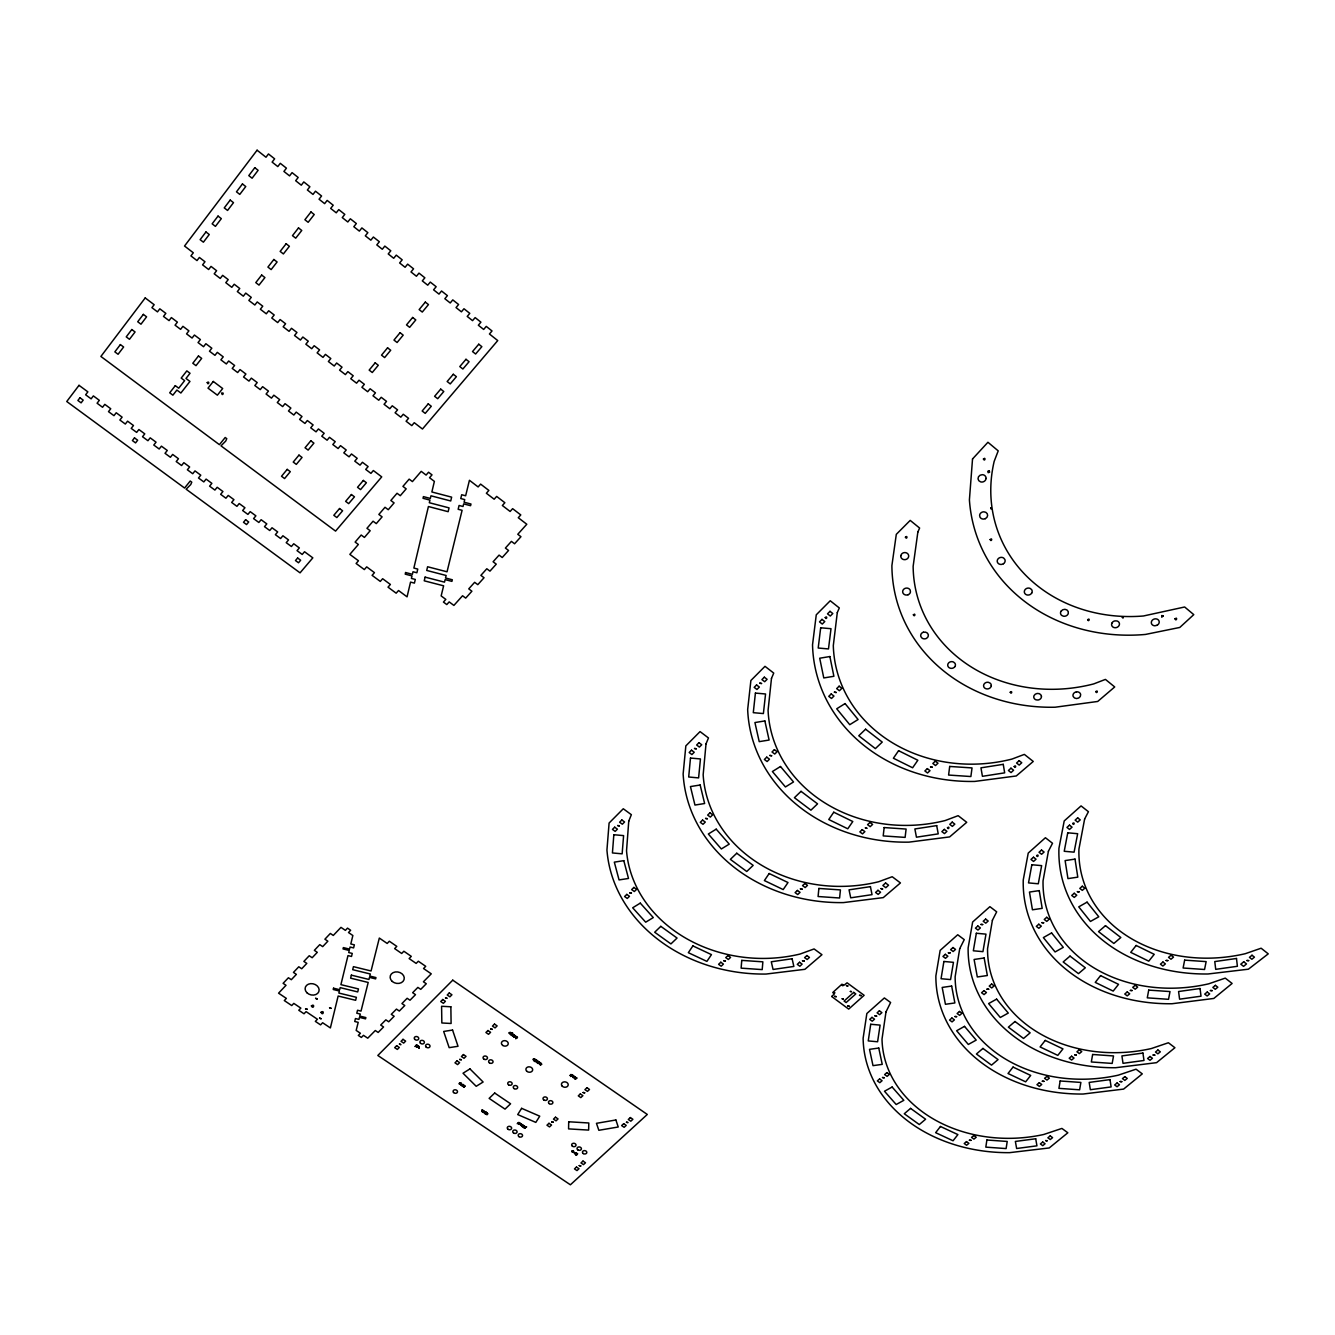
<?xml version="1.0" encoding="UTF-8"?>
<svg xmlns="http://www.w3.org/2000/svg" width="1335" height="1335" viewBox="0 0 1335 1335"><rect width="100%" height="100%" fill="white"/><g stroke="black" fill="none" stroke-linecap="round" stroke-linejoin="round"><path stroke-width="1.5" d="M486.157 1112.789L485.289 1111.705L485.072 1113.607M460.592 1084.921L461.56 1083.503M518.881 1122.351L517.212 1123.72M487.358 1113.44L487.142 1114.591L486.324 1113.957M520.667 1123.937L521.735 1124.921M571.831 1076.277L573.366 1075.609M416.654 1046.523C416.637 1043.403 416.687 1049.343 418.155 1045.772M481.802 1111.037C485.539 1111.02 479.882 1111.421 482.519 1110.269M512.74 1033.106L511.155 1034.875L512.44 1034.458M460.608 1084.187L460.708 1082.919L460.475 1084.204M520.216 1124.037L520.683 1124.604M459.407 1083.052L459.207 1083.97L460.708 1082.985M521.034 1125.488L520.95 1124.103M573.533 1151.771L573.132 1150.653L573.065 1151.755M486.524 1113.64L487.909 1113.791M481.751 1110.72L482.068 1111.554M515.744 1037.629L516.395 1038.246L515.711 1036.978M575.569 1078.864L576.803 1078.079L574.851 1078.68L575.619 1077.178L574.834 1078.747M576.82 1153.473L575.685 1152.772L575.101 1154.057M514.142 1034.892L513.908 1035.81M519.432 1124.471L518.798 1123.135L520.333 1123.469M522.953 1126.239L521.785 1125.639L523.07 1125.689M533.316 1059.573L534.901 1059.539M575.302 1153.407L575.552 1154.308L575.368 1152.923M574.584 1152.739C571.664 1152.172 575.769 1152.789 574.584 1152.806M576.253 1155.309C580.358 1150.803 574 1157.645 576.42 1153.223M576.069 1154.308L576.653 1153.023M572.098 1151.521L573.049 1150.954M572.932 1152.172L573.516 1150.903L572.148 1150.887L572.098 1152.038L571.931 1151.104M536.937 1061.475L536.954 1060.324L536.954 1061.408M538.823 1061.859C539.323 1060.791 534.2 1062.36 537.922 1062.827M572.014 1076.427L571.547 1075.993M572.048 1075.393L573.132 1075.776M573.516 1076.861L573.533 1077.829L573.132 1075.376M574.534 1076.444L573.599 1076.477L574.667 1076.511M570.145 1075.459C571.981 1072.422 571.03 1077.262 571.297 1075.342L570.145 1075.393M573.099 1076.043L572.582 1075.192M524.021 1127.791C523.537 1126.423 526.023 1129.443 524.305 1127.374M417.922 1045.939L417.972 1046.623M513.875 1035.326L513.591 1034.508L512.623 1035.626M540.642 1065.013C538.789 1064.796 543.662 1063.544 541.076 1064.562M539.423 1062.209L538.239 1063.344M540.325 1062.727L539.423 1064.212L540.074 1062.56M540.208 1063.895L540.291 1064.796M540.942 1063.244L540.191 1063.962M536.486 1061.458C538.155 1058.538 532.565 1061.992 535.652 1061.642M537.805 1061.008C535.752 1062.293 540.108 1062.143 537.237 1062.143M538.005 1063.494L539.674 1062.293M538.673 1061.609L538.789 1062.226M534.434 1058.972L534.918 1059.172M524.538 1126.173L523.353 1127.007M534.534 1059.94L534.884 1059.606M534.467 1059.673L533.366 1058.839L533.332 1059.973M525.373 1126.657L526.641 1126.873L524.672 1127.958M523.971 1127.391L525.523 1127.074L524.288 1127.441M535.585 1059.473L534.15 1061.325L535.819 1059.64M525.339 1127.725L525.64 1126.84M536.887 1060.624L535.836 1060.708L536.803 1061.525M536.303 1061.792L535.852 1060.624M521.084 1124.671L521.134 1125.372M521.768 1126.34L522.502 1124.971M521.217 1125.372L521.701 1124.17M522.102 1126.49L521.801 1125.171L522.703 1126.89M522.552 1125.205L522.769 1125.021M523.053 1126.757L524.305 1126.006M522.936 1126.323L523.186 1125.188L522.786 1126.406M416.637 1046.156L417.171 1046.957M518.13 1123.569L517.696 1123.202M518.798 1123.135L518.764 1124.304M518.931 1124.387L518.898 1123.453M520.049 1123.052L520.233 1123.953M517.029 1037.512C513.841 1038.113 519.749 1036.077 516.395 1038.179M514.793 1037.061L516.011 1036.194L514.058 1036.878M459.424 1083.703L460.341 1082.985L460.508 1083.886M513.625 1035.96C510.721 1036.828 512.473 1033.106 513.875 1035.126M512.256 1034.124L512.323 1032.973M513.107 1036.144L513.925 1035.743M513.274 1036.144L513.875 1035.259M513.608 1036.978L515.043 1035.526L513.608 1036.527M513.758 1035.943L513.591 1034.508M509.319 1032.472C508.218 1034.008 511.572 1032.172 509.753 1032.572M510.654 1033.474L509.286 1033.14M509.987 1033.874L509.419 1032.873M510.621 1033.023L510.637 1033.54M510.571 1034.508L510.888 1034.675M510.487 1033.674L510.604 1032.372M485.222 1112.122L486.407 1112.472L486.307 1114.024M486.691 1113.757L486.891 1113.006M486.307 1114.408L487.275 1113.14M486.925 1114.658L487.509 1113.907M484.255 1111.504L483.988 1112.873L484.271 1111.438L482.886 1112.122M484.939 1113.557L485.74 1112.939L484.471 1112.856M485.206 1113.657L485.556 1111.871M485.356 1112.672L485.456 1113.59M481.902 1111.504L481.735 1110.787M482.085 1110.036L482.986 1110.837M540.258 1064.412L541.192 1063.344M539.49 1063.528L540.058 1063.995M463.779 1086.022L464.129 1087.124L463.545 1086.239M464.213 1086.506L463.979 1085.889M464.246 1087.091L464.597 1085.605L463.912 1086.356M461.543 1085.555L463.078 1084.537L462.511 1086.206M463.963 1085.138L463.245 1086.723M463.896 1087.107L463.529 1086.306M459.657 1083.219L459.958 1084.304M460.759 1084.053L461.009 1083.352M464.096 1086.373L465.131 1086.34L464.597 1085.605M417.388 1045.422L417.922 1046.139M418.089 1046.557L418.055 1045.639M418.923 1048.325L419.29 1046.557L418.94 1048.259M416.57 1044.721L415.202 1046.49M416.587 1045.672L416.303 1046.256M573.182 1077.579C572.431 1075.877 576.219 1077.562 573.85 1076.644M514.209 1035.309L514.042 1034.842M521.785 1125.722L522.736 1126.123M513.675 1035.626L512.874 1035.76M483.203 1111.054L483.136 1110.32M573.549 1151.688L572.882 1151.938M989.235 470.855L987.766 471.288L988.167 472.69L989.635 472.189L989.252 470.921M415.185 1046.557L416.82 1044.888M990.687 507.801L991.154 508.952L990.703 507.851M510.337 1034.358L511.672 1033.04M461.293 1085.388L462.911 1084.487L462.26 1086.039M570.546 1076.511L571.997 1074.675M575.368 1079.064L576.803 1077.996M1122.935 617.955L1122.101 617.221L1123.352 617.571M1163.219 615.769L1161.75 617.187L1161.767 615.535L1163.236 615.819L1162.318 616.036M417.488 1046.69L416.837 1046.607M511.439 1033.691L511.155 1034.675M538.322 1062.326L537.271 1062.677M416.72 1045.622L416.52 1046.657M574.567 1077.645L574.968 1076.878M486.941 1113.323L487.342 1114.258M419.19 1046.857L417.538 1047.308L419.29 1046.557M482.619 1111.938L484.371 1111.154M486.023 1113.19L486.224 1112.305M525.055 1126.59L524.038 1127.708M464.213 1085.639L464.33 1086.256M481.768 1110.236L483.02 1110.653M576.269 1155.242L577.337 1153.824M517.463 1037.178L515.761 1038.78M573.416 1076.544L574.517 1077.295M490.696 1029.068L492.331 1029.352L490.696 1029.068M445.506 998.013L447.158 998.313L445.556 997.846M459.691 1059.439L461.326 1059.74L459.691 1059.439M568.71 1121.767L568.577 1128.893L588.635 1130.094L588.802 1122.985L568.71 1121.767M900.858 555.694L900.825 556.628A3.955 3.538 -7.5 0 0 903.161 559.415L904.145 559.649A3.955 3.538 -7.5 0 0 908.651 556.578A3.955 3.538 -7.5 0 0 905.347 552.607L904.312 552.607A3.955 3.538 -7.5 0 0 901.142 554.793L900.858 555.694M551.705 1121.934L553.307 1122.218L551.705 1121.934M305.582 1008.91L307.217 1009.26L305.582 1008.91M1041.434 696.202L1041.417 697.07A3.871 3.321 -9.9 0 1 1038.029 700.024L1036.06 699.84A3.871 3.321 -9.9 0 1 1033.807 696.386L1034.091 695.535A3.871 3.321 -9.9 0 1 1041.434 696.202M617.654 825.547L619.373 825.848L617.654 825.547M629.72 892.798L631.422 893.098L629.72 892.798M626.449 1122.301L628.051 1122.585L626.515 1122.151M694.55 748.484L696.319 748.785L694.55 748.484M705.598 818.438L707.333 818.739L705.598 818.438M583.095 1092.514L584.697 1092.814L583.095 1092.514M723.737 960.716L725.422 961.016L723.737 960.716M311.405 1005.872C313.441 1010.261 315.21 1002.902 311.405 1005.872M321.017 1012.33C323.053 1016.703 324.822 1009.377 321.017 1012.33M759.732 683.186L761.534 683.503L759.732 683.186M769.861 755.443L771.63 755.76L769.861 755.443M628.752 821.159L626.532 850.829A135.286 114.076 1.8 0 0 800.116 954.024L814.1 948.935L821.959 954.709L804.905 969.31L766.073 974.049A155.311 130.997 1.8 0 1 606.941 850.028L609.094 823.027L623.278 808.76L631.355 814.684L628.752 821.159M972.531 458.956L969.41 499.857A175.436 154.843 -19.7 0 0 1145.447 634.442L1179.79 627.45L1193.774 614.634L1184.646 606.991L1143.428 615.986A152.791 134.835 -19.6 0 1 994.158 461.409L998.213 450.863L987.933 442.269L972.531 458.956M613.833 834.725L612.431 852.948L622.143 853.833L623.595 835.61L613.833 834.725M741.759 960.382L741.125 968.142L762.202 969.61L762.869 961.834L741.759 960.382M800.433 888.843L802.151 889.143L800.433 888.843M825.23 617.538C826.615 620.675 827.833 615.101 825.23 617.538M802.519 960.749L804.204 961.033L802.519 960.749M834.408 692.181L836.211 692.498L834.408 692.181M706.015 743.895L703.161 774.767A138.456 118.715 -1.6 0 0 878.714 881.717L892.214 876.728L900.441 882.936L883.286 897.604L843.47 902.593A158.965 136.32 -1.6 0 1 683.136 773.983L685.84 745.881L700.057 731.597L708.468 737.955L706.015 743.895M690.479 758.046L688.693 777.003L698.606 777.904L700.441 758.947L690.479 758.046M831.688 996.527L848.693 1009.093L864.129 995.309L847.074 982.81L844.187 985.147L841.884 984.245L832.79 992.489L834.225 994.124L831.755 996.377M833.891 992.706L834.959 992.89L833.924 992.606M834.575 996.377L836.244 996.661L834.575 996.377M818.872 888.442L818.088 896.519L839.598 898.004L840.433 889.911L818.872 888.442M842.051 985.347L843.119 985.53L842.051 985.347M842.185 998.78L843.253 998.964L842.185 998.78M865.364 828L867.099 828.317L865.43 827.817M847.675 1005.939L849.344 1006.223L847.758 1005.756M850.362 991.438L851.43 991.621L850.362 991.438M905.43 537.187C906.799 540.441 908.117 534.651 905.43 537.187M859.54 995.309L861.209 995.61L859.54 995.309M881.017 888.709L882.735 888.993L881.1 888.526M913.374 614.784C914.725 617.938 916.027 612.331 913.374 614.784M755.41 693.082L753.29 712.673L763.386 713.574L765.556 693.983L755.41 693.082M771.48 678.414L768.076 710.337A141.31 122.586 -5 0 0 945.23 820.524L958.163 815.668L966.724 822.31L949.636 836.911L908.985 842.135A162.236 140.776 -5 0 1 747.667 709.553L750.887 680.5L764.988 666.332L773.733 673.09L771.48 678.414M874.976 1015.868L876.628 1016.152L874.976 1015.868M882.535 1077.512L884.171 1077.779L882.535 1077.512M884.154 827.567L883.203 835.91L905.113 837.395L906.098 829.052L884.154 827.567M930.545 766.924L932.297 767.241L930.545 766.924M983.428 459.023C984.779 462.377 986.215 456.37 983.428 459.023M837.295 612.598L833.307 645.589A144.364 126.374 -8.9 0 0 1012.047 759.048L1024.346 754.392L1033.257 761.451L1016.252 775.969L974.75 781.426A165.757 145.114 -8.9 0 1 812.531 644.822L816.269 614.801L830.236 600.767L839.298 607.942L837.295 612.598M947.483 827.717C948.751 830.587 950.003 825.497 947.483 827.717M820.675 627.784L818.205 648.026L828.484 648.943L831.004 628.702L820.675 627.784M990.153 539.54C991.471 542.794 992.89 537.004 990.153 539.54M948.401 952.773L950.103 952.89L948.401 952.773M949.686 766.44L948.601 775.051L970.879 776.536L972.03 767.925L949.686 766.44M954.925 1016.536L956.611 1016.653L954.925 1016.536M1010.228 692.248C1011.496 695.285 1012.898 689.911 1010.228 692.248M980.958 924.437L982.677 924.554L980.958 924.437M1014.199 766.49C1015.451 769.444 1016.803 764.187 1014.199 766.49M987.016 989.168L988.701 989.268L987.016 989.168M969.41 1140.24L971.046 1140.34L969.41 1140.24M917.863 532.014L913.14 566.34A148.435 130.797 -14.2 0 0 1093.732 683.904L1105.43 679.398L1114.708 686.958L1097.704 701.459L1055.151 707.216A170.429 150.188 -14.2 0 1 891.897 565.589L896.302 534.35L910.203 520.4L919.615 528.059L917.863 532.014M1036.661 855.601C1037.896 858.438 1039.214 853.399 1036.661 855.601M885.989 1011.913L882.018 1039.047A131.03 104.247 -4.3 0 0 1043.753 1134.483L1061.909 1128.425L1067.833 1132.781L1049.227 1147.95L1009.594 1152.656A150.438 119.699 -4.4 0 1 863.128 1038.213L866.849 1013.515L884.371 997.946L890.612 1002.518L885.989 1011.913M1041.917 922.652L1043.653 922.769L1041.917 922.652M870.72 1024.262L868.251 1040.916L877.596 1041.767L880.099 1025.113L870.72 1024.262M1087.658 619.69C1088.909 622.844 1090.395 617.221 1087.658 619.69M986.882 1140.007L985.814 1147.132L1006.106 1148.584L1007.224 1141.458L986.882 1140.007M1072.706 823.495C1073.941 826.382 1075.259 821.275 1072.706 823.495M1095.785 691.613C1097.036 694.667 1098.488 689.227 1095.785 691.613M1042.335 1081.25L1044.003 1081.35L1042.335 1081.25M1077.412 891.68L1079.164 891.78L1077.412 891.68M1045.672 1140.657L1047.291 1140.924L1045.756 1140.491M959.715 948.668L955.142 976.753A134.034 107.651 -6.9 0 0 1118.296 1075.159L1136.052 1069.185L1142.276 1073.874L1123.603 1089.093L1083.085 1094.033A153.892 123.604 -6.9 0 1 935.868 975.935L940.157 950.37L957.729 934.75L964.254 939.656L959.715 948.668M1074.642 1054.767L1076.327 1054.884L1074.642 1054.767M943.895 961.467L941.058 978.722L950.57 979.573L953.457 962.335L943.895 961.467M846.44 985.681L848.092 986.031L846.523 985.514M1060.157 1080.983L1058.922 1088.359L1079.615 1089.811L1080.883 1082.435L1060.157 1080.983M1175 618.839C1176.302 622.227 1177.987 616.186 1175 618.839M992.406 920.249L987.55 948.768A135.436 109.153 -8.1 0 0 1151.337 1048.542L1168.409 1042.752L1174.917 1047.725L1156.577 1062.66L1115.643 1067.716A155.494 125.34 -8.1 0 1 968.125 947.95L972.648 922.001L989.903 906.665L996.678 911.838L992.406 920.249M976.336 933.265L973.332 950.787L982.927 951.655L985.981 934.133L976.336 933.265M1130.378 990.42L1132.08 990.537L1130.378 990.42M1092.631 1054.483L1091.329 1061.976L1112.172 1063.428L1113.524 1055.952L1092.631 1054.483M1120.132 1081.55L1121.801 1081.65L1120.132 1081.55M1048.409 851.229L1043.052 880.8A138.64 112.791 -10.6 0 0 1208.692 983.828L1225.263 978.121L1232.105 983.461L1213.815 998.447L1171.996 1003.736A159.182 129.512 -10.6 0 1 1023.244 879.999L1028.234 853.082L1045.422 837.729L1052.514 843.269L1048.409 851.229M1166.122 960.482L1167.841 960.599L1166.122 960.482M1031.838 864.746L1028.517 882.902L1038.296 883.787L1041.65 865.631L1031.838 864.746M1153.123 1055.017L1154.808 1055.117L1153.123 1055.017M1148.717 990.103L1147.282 997.846L1168.525 999.314L1170.011 991.571L1148.717 990.103M1084.621 819.039L1078.93 849.127A140.342 114.443 -12 0 0 1245.255 953.707L1261.124 948.217L1268.25 953.857L1248.409 969.193L1208.025 973.983A161.118 131.397 -12 0 1 1058.939 848.309L1064.212 820.942L1081.066 805.906L1088.426 811.713L1084.621 819.039M1067.75 832.806L1064.229 851.279L1074.091 852.164L1077.662 833.707L1067.75 832.806M1210.428 990.52L1212.13 990.637L1210.428 990.52M1184.646 960.132L1183.11 968.009L1204.554 969.494L1206.139 961.617L1184.646 960.132M1246.94 960.516L1248.676 960.616L1246.94 960.516M991.271 685.673L991.087 686.54A3.855 3.337 -8.3 0 1 986.215 688.81A3.855 3.337 -8.3 0 1 983.778 684.671L984.229 683.87A3.855 3.337 -8.3 0 1 988.651 682.385L990.32 683.286A3.855 3.337 -8.3 0 1 991.271 685.673M986.048 478.464L985.831 479.415A4.055 3.671 -13.7 0 1 981.726 482.052L980.691 481.902A4.055 3.671 -13.7 0 1 982.31 474.676L983.344 474.826A4.055 3.671 -13.7 0 1 985.981 477.513L986.048 478.464M207.242 382.511C208.093 386.165 210.346 380.592 207.242 382.511M221.627 393.324C222.461 396.962 224.714 391.405 221.627 393.324M405.59 572.531L405.223 574.15L412.014 575.902L411.414 578.439L415.302 579.44L414.417 583.111L410.546 582.11L407.058 596.845L398.531 590.521L396.161 593.191L388.018 587.15L390.387 584.463L382.644 578.722L380.291 581.426L372.098 575.352L374.451 572.648L366.691 566.874L364.338 569.578L356.111 563.487L358.464 560.767L349.853 554.375L358.347 544.48L355.127 542.077L361.184 535.018L364.422 537.438L370.179 530.729L366.958 528.31L373.066 521.201L376.286 523.62L382.094 516.862L378.856 514.442L385.014 507.283L388.251 509.72L394.092 502.911L390.855 500.475L397.046 493.266L400.283 495.702L406.174 488.86L402.936 486.391L409.161 479.132L412.415 481.601L421.226 471.355L426.099 475.076L428.552 472.223L432.006 474.876L429.553 477.713L434.376 481.384L431.873 491.981L451.647 497.154L450.729 500.975L430.955 495.802L430.337 498.439L423.412 496.62L423.028 498.289L429.937 500.108L429.319 502.728L449.061 507.884L448.143 511.689L428.418 506.532L413.867 568.059L417.755 569.077L416.887 572.765L412.999 571.764L412.398 574.3L405.59 572.531M425.114 577.137L424.23 580.808L443.62 585.815L441.151 595.911L445.823 599.398L443.437 602.068L446.791 604.571L449.177 601.901L453.883 605.423L462.561 595.76L465.698 598.113L471.889 591.221L468.752 588.868L474.643 582.31L477.796 584.663L484.038 577.738L480.884 575.368L486.808 568.76L489.962 571.146L496.253 564.154L493.099 561.768L499.073 555.11L502.227 557.513L508.552 550.471L505.398 548.068L511.405 541.376L514.576 543.779L520.95 536.703L517.78 534.284L526.791 524.255L518.28 517.73L520.784 514.926L512.623 508.668L510.12 511.472L502.361 505.514L504.864 502.711L496.653 496.42L494.167 499.223L486.374 493.249L488.86 490.429L480.617 484.104L478.13 486.941L469.436 480.283L465.648 495.769L461.693 494.734L460.759 498.556L464.714 499.59L464.079 502.21L470.988 504.029L470.571 505.698L463.662 503.879L463.028 506.499L459.073 505.481L458.155 509.286L462.094 510.304L447.041 571.797L427.601 566.758L426.716 570.445L446.14 575.485L445.523 578.005L452.315 579.774L451.914 581.376L445.139 579.624L444.505 582.143L425.114 577.137M333.533 988.2L333.233 989.502L339.357 991.004L338.856 993.056L356.378 997.312L355.644 1000.299L338.139 996.027L330.379 1027.933L322.636 1022.743L320.567 1024.88L315.344 1021.375L317.413 1019.239L306.082 1011.63L304.013 1013.782L298.773 1010.261L300.842 1008.125L293.8 1003.386L291.731 1005.555L284.305 1000.566L286.357 998.396L278.564 993.173L286.007 985.313L283.103 983.344L288.41 977.754L291.314 979.706L296.37 974.383L293.45 972.414L298.79 966.774L301.71 968.759L306.8 963.403L303.863 961.417L309.236 955.743L312.173 957.729L317.279 952.339L314.359 950.336L319.766 944.629L322.686 946.632L327.843 941.208L324.906 939.189L330.346 933.449L333.283 935.451L340.976 927.358L345.381 930.378L347.517 928.125L350.638 930.278L348.502 932.514L352.857 935.518L350.805 943.962L354.359 944.846L353.608 947.9L350.07 947.032L349.553 949.118L343.345 947.6L343.028 948.935L349.236 950.453L348.719 952.556L352.256 953.424L351.522 956.461L347.984 955.593L340.909 984.646L358.464 988.935L357.713 991.922L340.175 987.633L339.674 989.702L333.533 988.2M351.355 975.151L350.621 978.154L368.193 982.46L361.017 1011.112L357.53 1010.261L356.795 1013.215L360.283 1014.066L359.766 1016.085L365.857 1017.57L365.54 1018.855L359.449 1017.387L358.931 1019.406L355.46 1018.555L354.726 1021.492L358.197 1022.343L356.178 1030.42L360.417 1033.273L358.331 1035.409L361.368 1037.445L363.47 1035.326L367.742 1038.196L375.302 1030.52L378.155 1032.456L383.562 1026.982L380.709 1025.046L385.848 1019.84L388.702 1021.776L394.142 1016.269L391.288 1014.333L396.462 1009.093L399.315 1011.046L404.789 1005.505L401.935 1003.553L407.142 998.28L409.995 1000.232L415.502 994.658L412.649 992.706L417.872 987.399L420.742 989.352L426.282 983.745L423.412 981.776L431.255 973.832L423.545 968.526L425.715 966.323L418.322 961.217L416.153 963.419L409.127 958.58L411.28 956.361L403.854 951.238L401.685 953.474L394.643 948.601L396.795 946.381L389.336 941.225L387.183 943.461L379.324 938.054L371.063 970.979L353.441 966.657L352.69 969.677L370.312 973.999L369.795 976.069L375.953 977.57L375.619 978.889L369.461 977.387L368.944 979.456L351.355 975.151M1111.838 623.261L1111.604 624.163A3.972 3.421 -14.2 0 0 1115.125 627.734A3.972 3.421 -14.2 0 0 1119.431 624.38L1119.414 623.478A3.972 3.421 -14.2 0 0 1116.928 620.959L1114.892 620.892A3.972 3.421 -14.2 0 0 1111.838 623.261M315.644 998.346L317.196 998.964L315.644 998.346M319.566 1018.121L321.101 1018.739L319.566 1018.121M579.223 1165.589L580.775 1165.939L579.223 1165.589M329.595 1007.741L331.147 1008.359L329.595 1007.741M399.399 1044.087L400.934 1044.688L399.499 1043.937M1061.058 611.23L1060.658 612.081A3.955 3.454 -12.8 0 0 1061.659 615.385L1063.411 616.203A3.955 3.454 -12.8 0 0 1067.85 614.4L1068.25 613.533A3.955 3.454 -12.8 0 0 1061.058 611.23M521.618 1108.334L517.713 1114.575L535.819 1122.401L539.74 1116.177L521.618 1108.334M692.882 945.898L688.343 952.689L706.899 961.4L711.455 954.625L692.882 945.898M769.177 873.507L764.388 880.566L783.194 889.577L788 882.535L769.177 873.507M833.758 812.214L828.768 819.523L847.775 828.801L852.798 821.526L833.758 812.214M898.588 750.687L893.399 758.23L912.623 767.775L917.846 760.249L898.588 750.687M79.015 385.331L66.75 401.518L184.58 488.043L190.221 481.017L191.773 482.169L190.771 484.522L186.132 489.194L300.058 572.848L312.824 557.846L304.53 551.739L302.211 554.459L297.037 550.637L299.34 547.917L293.733 543.762L291.414 546.499L286.224 542.678L288.527 539.924L282.903 535.769L280.6 538.522L275.377 534.684L277.68 531.931L272.023 527.759L269.737 530.512L264.497 526.658L266.8 523.887L261.126 519.716L258.84 522.469L253.583 518.614L255.886 515.844L250.196 511.639L247.91 514.409L242.636 510.537L244.939 507.751L239.215 503.545L236.929 506.332L231.656 502.444L233.942 499.657L228.218 495.418L225.932 498.222L220.642 494.317L222.928 491.514L217.171 487.275L214.902 490.079L209.595 486.174L211.864 483.353L206.107 479.098L203.821 481.918L198.498 477.997L200.767 475.177L194.993 470.905L192.724 473.725L187.367 469.786L189.637 466.966L183.846 462.678L181.577 465.514L176.22 461.56L178.473 458.723L172.666 454.434L170.396 457.271L165.023 453.316L167.275 450.462L161.435 446.157L159.182 449.011L153.792 445.039L156.045 442.169L150.188 437.847L147.935 440.717L142.528 436.729L144.764 433.858L138.89 429.52L136.654 432.39L131.214 428.385L133.467 425.498L127.576 421.159L125.323 424.046L119.883 420.024L122.119 417.137L116.212 412.765L113.959 415.669L108.502 411.647L110.738 408.744L104.797 404.355L102.561 407.275L97.088 403.22L99.324 400.316L93.367 395.911L91.13 398.848L85.64 394.793L87.86 391.856L79.015 385.331M145.215 297.922L100.893 356.445L219.424 444.672L225.198 437.496L226.766 438.664L225.732 441.067L220.993 445.84L335.569 531.113L381.727 476.879L373.349 470.537L370.93 473.374L365.707 469.419L368.11 466.583L362.436 462.277L360.033 465.131L354.776 461.159L357.179 458.305L351.489 453.983L349.086 456.837L343.813 452.865L346.216 449.995L340.508 445.656L338.105 448.543L332.815 444.538L335.219 441.668L329.478 437.313L327.092 440.2L321.785 436.195L324.171 433.308L318.431 428.952L316.045 431.839L310.721 427.817L313.108 424.914L307.334 420.542L304.947 423.445L299.624 419.424L301.994 416.503L296.203 412.115L293.834 415.035L288.477 410.98L290.863 408.059L285.039 403.671L282.67 406.591L277.296 402.536L279.683 399.599L273.842 395.177L271.472 398.13L266.082 394.042L268.452 391.105L262.611 386.683L260.242 389.62L254.835 385.531L257.204 382.578L251.347 378.139L248.977 381.092L243.554 376.987L245.907 374.034L240.033 369.578L237.663 372.548L232.223 368.427L234.593 365.456L228.685 360.984L226.333 363.954L220.876 359.833L223.229 356.846L217.305 352.357L214.952 355.344L209.478 351.205L211.814 348.201L205.874 343.712L203.537 346.716L198.047 342.561L200.383 339.541L194.426 335.035L192.073 338.039L186.566 333.867L188.903 330.846L182.928 326.324L180.592 329.345L175.052 325.173L177.388 322.135L171.381 317.58L169.061 320.617L163.504 316.428L165.84 313.375L159.816 308.819L157.48 311.873L151.923 307.651L154.159 304.714L145.215 297.922M257.088 150.204L184.53 246.024L193.308 252.782L190.922 255.903L196.996 260.575L199.382 257.455L204.973 261.743L202.586 264.864L208.644 269.52L211.03 266.399L216.604 270.705L214.217 273.809L220.242 278.431L222.645 275.344L228.202 279.616L225.799 282.703L231.806 287.325L234.209 284.238L239.749 288.493L237.346 291.581L243.337 296.186L245.74 293.099L251.264 297.355L248.861 300.425L254.835 305.014L257.238 301.944L262.745 306.182L260.342 309.236L266.282 313.808L268.702 310.755L274.192 314.977L271.773 318.03L277.697 322.586L280.116 319.549L285.59 323.754L283.17 326.791L289.078 331.33L291.497 328.293L296.954 332.482L294.534 335.519L300.425 340.041L302.845 337.021L308.268 341.193L305.849 344.213L311.723 348.719L314.159 345.715L319.566 349.87L317.129 352.874L322.987 357.38L325.423 354.376L330.813 358.531L328.377 361.518L334.217 366.007L336.654 363.02L342.027 367.158L339.591 370.129L345.398 374.601L347.851 371.631L353.208 375.752L350.771 378.723L356.562 383.178L359.015 380.208L364.355 384.313L361.902 387.284L367.676 391.722L370.129 388.769L375.452 392.857L372.999 395.811L378.756 400.233L381.209 397.296L386.516 401.368L384.063 404.305L389.803 408.71L392.256 405.79L397.563 409.862L395.093 412.782L400.817 417.171L403.27 414.25L408.56 418.306L406.09 421.226L411.797 425.615L414.25 422.694L422.461 429.019L497.738 340.575L489.444 334L492.014 330.963L486.257 326.391L483.67 329.445L478.347 325.223L480.917 322.169L475.143 317.596L472.557 320.65L467.217 316.428L469.786 313.358L463.979 308.752L461.409 311.839L456.036 307.584L458.606 304.513L452.782 299.891L450.229 302.978L444.839 298.723L447.409 295.636L441.551 290.997L438.998 294.101L433.591 289.829L436.161 286.725L430.287 282.085L427.734 285.189L422.311 280.901L424.864 277.797L418.99 273.124L416.437 276.245L410.996 271.956L413.55 268.819L407.642 264.146L405.089 267.284L399.632 262.962L402.185 259.824L396.261 255.135L393.708 258.289L388.235 253.95L390.788 250.796L384.83 246.091L382.294 249.245L376.804 244.906L379.34 241.735L373.383 237.029L370.846 240.183L365.323 235.828L367.859 232.657L361.885 227.918L359.349 231.105L353.825 226.716L356.345 223.529L350.337 218.79L347.818 221.977L342.261 217.588L344.797 214.384L338.773 209.612L336.236 212.816L330.679 208.41L333.199 205.206L327.158 200.417L324.639 203.638L319.048 199.215L321.568 195.995L315.494 191.189L312.991 194.426L307.384 189.987L309.887 186.75L303.796 181.927L301.293 185.181L295.669 180.726L298.172 177.472L292.065 172.632L289.562 175.886L283.921 171.431L286.424 168.16L280.283 163.321L277.797 166.575L272.123 162.102L274.626 158.832L268.469 153.959L265.982 157.246L257.088 150.204M79.966 397.763L77.897 400.483L81.118 402.853L83.187 400.116L79.966 397.763M120.384 344.58L114.843 351.873L118.081 354.276L123.621 347L120.384 344.58M131.815 329.528L126.241 336.871L129.478 339.29L135.069 331.964L131.815 329.528M143.346 314.376L137.722 321.768L140.976 324.205L146.583 316.829L143.346 314.376M205.957 231.973L200.117 239.666L203.404 242.186L209.245 234.509L205.957 231.973M218.039 216.086L212.148 223.829L215.436 226.383L221.326 218.64L218.039 216.086M230.204 200.083L224.263 207.893L227.567 210.446L233.491 202.653L230.204 200.083M242.453 183.946L236.479 191.823L239.783 194.393L245.757 186.55L242.453 183.946M254.801 167.693L248.794 175.619L252.098 178.222L258.122 170.313L254.801 167.693M1031.721 593.04L1031.137 593.808A3.955 3.488 -12.1 0 1 1025.564 594.259A3.955 3.488 -12.1 0 1 1025.347 589.336L1026.114 588.718A3.955 3.488 -12.1 0 1 1030.069 588.385L1031.571 589.553A3.955 3.488 -12.1 0 1 1031.721 593.04M940.441 1126.49L935.635 1132.681L953.057 1140.774L957.896 1134.583L940.441 1126.49M134.485 437.897L132.399 440.567L135.553 442.903L137.655 440.216L134.485 437.897M175.302 385.648L169.712 392.807L172.882 395.177L176.904 390.054L180.876 393.024L189.954 381.443L185.982 378.456L190.037 373.266L186.833 370.88L181.21 378.089L184.63 380.642L178.706 388.201L175.302 385.648M198.464 355.978L192.807 363.253L195.995 365.656L201.668 358.397L198.464 355.978M261.677 275.06L255.786 282.62L259.007 285.106L264.914 277.563L261.677 275.06M273.859 259.474L267.918 267.083L271.155 269.587L277.096 261.977L273.859 259.474M286.141 243.754L280.15 251.414L283.387 253.934L289.378 246.291L286.141 243.754M298.506 227.918L292.482 235.644L295.719 238.181L301.76 230.471L298.506 227.918M310.972 211.965L304.897 219.741L308.151 222.311L314.226 214.535L310.972 211.965M1013.048 1067.082L1008.025 1073.507L1025.647 1081.834L1030.703 1075.426L1013.048 1067.082M1045.222 1040.416L1040.098 1046.94L1057.804 1055.384L1062.96 1048.876L1045.222 1040.416M1100.574 975.618L1095.251 982.393L1113.19 991.087L1118.53 984.346L1100.574 975.618M213.283 381.443L208.01 388.135L217.388 395.177L222.678 388.518L213.283 381.443M1136.152 945.464L1130.728 952.356L1148.751 961.167L1154.224 954.325L1136.152 945.464M245.623 519.732L243.504 522.302L246.558 524.555L248.694 521.985L245.623 519.732M287.209 469.369L281.518 476.261L284.589 478.564L290.296 471.672L287.209 469.369M298.973 455.118L293.233 462.077L296.32 464.38L302.06 457.454L298.973 455.118M310.821 440.784L305.048 447.776L308.135 450.095L313.909 443.12L310.821 440.784M375.168 362.836L369.161 370.112L372.281 372.515L378.289 365.256L375.168 362.836M387.567 347.818L381.526 355.143L384.647 357.58L390.704 350.254L387.567 347.818M400.066 332.699L393.975 340.075L397.096 342.511L403.187 335.152L400.066 332.699M412.649 317.463L406.507 324.889L409.645 327.342L415.786 319.916L412.649 317.463M425.314 302.111L419.14 309.587L422.277 312.056L428.468 304.58L425.314 302.111M297.638 558.013L295.486 560.55L298.506 562.769L300.642 560.233L297.638 558.013M339.557 508.518L333.817 515.293L336.854 517.563L342.594 510.788L339.557 508.518M351.405 494.534L345.632 501.359L348.669 503.629L354.459 496.82L351.405 494.534M363.354 480.433L357.53 487.308L360.567 489.595L366.391 482.736L363.354 480.433M428.218 403.871L422.16 411.013L425.231 413.383L431.288 406.257L428.218 403.871M440.717 389.119L434.609 396.311L437.696 398.698L443.787 391.522L440.717 389.119M453.299 374.267L447.158 381.51L450.245 383.913L456.386 376.67L453.299 374.267M465.982 359.299L459.791 366.591L462.878 369.011L469.069 361.718L465.982 359.299M478.748 344.213L472.523 351.572L475.61 354.009L481.852 346.666L478.748 344.213M954.892 666.616L954.291 667.316A3.871 3.371 -7.3 0 1 948.851 667.483A3.871 3.371 -7.3 0 1 948.835 662.711L949.636 662.16A3.871 3.371 -7.3 0 1 953.49 662.027L954.909 663.228A3.871 3.371 -7.3 0 1 954.909 666.599M452.749 980.157L377.822 1055.468L570.395 1184.796L647.291 1114.458L452.749 980.157M396.662 1045.689L394.693 1047.658L397.329 1049.427L399.298 1047.458L396.662 1045.689M403.003 1039.331L401.034 1041.317L403.671 1043.102L405.64 1041.116L403.003 1039.331M442.753 999.498L440.734 1001.517L443.387 1003.336L445.406 1001.317L442.753 999.498M449.261 992.973L447.242 994.992L449.895 996.828L451.931 994.792L449.261 992.973M614.684 827.183L612.465 829.402L615.168 831.388L617.404 829.168L614.684 827.183M621.86 819.974L619.624 822.226L622.344 824.212L624.58 821.976L621.86 819.974M691.497 750.187L689.177 752.506L691.914 754.575L694.233 752.239L691.497 750.187M698.973 742.677L696.653 745.013L699.39 747.083L701.726 744.746L698.973 742.677M756.578 684.955L754.175 687.358L756.945 689.477L759.348 687.074L756.578 684.955M764.338 677.179L761.918 679.598L764.688 681.734L767.091 679.315L764.338 677.179M821.993 619.373L819.506 621.876L822.293 624.062L824.78 621.559L821.993 619.373M830.02 611.33L827.516 613.833L830.303 616.036L832.806 613.533L830.02 611.33M456.987 1060.874L454.985 1062.827L457.605 1064.596L459.607 1062.643L456.987 1060.874M463.429 1054.567L461.426 1056.519L464.029 1058.305L466.032 1056.335L463.429 1054.567M487.959 1030.52L485.923 1032.506L488.543 1034.308L490.579 1032.305L487.959 1030.52M494.501 1024.095L492.465 1026.098L495.085 1027.9L497.121 1025.897L494.501 1024.095M626.799 894.383L624.596 896.536L627.266 898.455L629.469 896.302L626.799 894.383M633.891 887.425L631.672 889.594L634.342 891.53L636.561 889.36L633.891 887.425M702.577 820.074L700.291 822.327L702.994 824.312L705.28 822.076L702.577 820.074M709.97 812.831L707.667 815.084L710.37 817.087L712.656 814.834L709.97 812.831M766.757 757.145L764.388 759.481L767.108 761.534L769.477 759.214L766.757 757.145M774.4 749.653L772.014 751.989L774.734 754.058L777.12 751.722L774.4 749.653M831.221 693.95L828.768 696.353L831.505 698.472L833.958 696.069L831.221 693.95M839.131 686.19L836.661 688.61L839.398 690.746L841.868 688.326L839.131 686.19M660.808 926.34L654.684 932.231L670.921 943.912L677.062 938.054L660.808 926.34M736.753 853.232L730.362 859.373L746.749 871.488L753.157 865.38L736.753 853.232M801.033 791.338L794.425 797.696L810.929 810.178L817.554 803.854L801.033 791.338M865.597 729.194L858.772 735.769L875.376 748.618L882.235 742.076L865.597 729.194M494.701 1093.031L489.127 1098.388L505.014 1109.118L510.587 1103.795L494.701 1093.031M548.985 1123.319L546.966 1125.205L549.503 1126.924L551.539 1125.038L548.985 1123.319M555.51 1117.211L553.474 1119.114L556.027 1120.833L558.047 1118.93L555.51 1117.211M580.341 1093.932L578.289 1095.851L580.825 1097.604L582.894 1095.668L580.341 1093.932M586.966 1087.725L584.93 1089.644L587.45 1091.379L589.503 1089.46L586.966 1087.725M720.817 962.235L718.597 964.321L721.184 966.19L723.403 964.104L720.817 962.235M727.976 955.526L725.739 957.612L728.343 959.498L730.579 957.395L727.976 955.526M797.412 890.428L795.109 892.598L797.713 894.533L800.032 892.364L797.412 890.428M804.888 883.436L802.552 885.606L805.172 887.558L807.491 885.372L804.888 883.436M862.26 829.652L859.857 831.889L862.493 833.891L864.88 831.638L862.26 829.652M869.969 822.41L867.566 824.663L870.203 826.665L872.606 824.413L869.969 822.41M927.358 768.626L924.871 770.946L927.525 772.998L929.994 770.679L927.358 768.626M935.334 761.15L932.848 763.47L935.501 765.539L937.988 763.203L935.334 761.15M885.589 882.986L882.869 885.472L885.823 887.708L888.543 885.205L885.589 882.986M576.486 1167.04L574.484 1168.893L576.987 1170.578L578.989 1168.726L576.486 1167.04M582.995 1161.083L580.959 1162.935L583.462 1164.637L585.498 1162.768L582.995 1161.083M623.695 1123.686L621.626 1125.589L624.146 1127.307L626.215 1125.405L623.695 1123.686M630.37 1117.562L628.284 1119.464L630.804 1121.2L632.89 1119.297L630.37 1117.562M799.548 962.268L797.279 964.354L799.849 966.24L802.118 964.137L799.548 962.268M806.874 955.543L804.605 957.629L807.158 959.515L809.444 957.429L806.874 955.543M877.963 890.295L875.593 892.464L878.18 894.4L880.549 892.231L877.963 890.295M944.329 829.369L941.876 831.622L944.479 833.607L946.932 831.371L944.329 829.369M952.222 822.11L949.769 824.362L952.372 826.382L954.825 824.129L952.222 822.11M1010.962 768.192L1008.426 770.512L1011.046 772.581L1013.582 770.245L1010.962 768.192M1019.139 760.683L1016.586 763.019L1019.206 765.088L1021.759 762.752L1019.139 760.683M853.716 992.389L844.07 1001.033L846.14 1002.552L855.785 993.908L853.716 992.389M1033.49 857.22L1030.987 859.44L1033.54 861.425L1036.043 859.206L1033.49 857.22M1041.534 850.061L1039.03 852.281L1041.584 854.266L1044.087 852.047L1041.534 850.061M1069.485 825.147L1066.949 827.416L1069.502 829.436L1072.055 827.166L1069.485 825.147M1077.679 817.854L1075.126 820.124L1077.695 822.143L1080.232 819.874L1077.679 817.854M872.005 1017.353L869.719 1019.373L872.222 1021.208L874.525 1019.172L872.005 1017.353M879.398 1010.795L877.095 1012.848L879.598 1014.683L881.901 1012.648L879.398 1010.795M945.347 954.308L942.961 956.427L945.497 958.313L947.867 956.21L945.347 954.308M953.006 947.533L950.62 949.636L953.14 951.538L955.526 949.419L953.006 947.533M977.854 926.006L975.434 928.142L977.971 930.061L980.391 927.925L977.854 926.006M985.647 919.097L983.211 921.25L985.747 923.169L988.184 921.033L985.647 919.097M1038.797 924.221L1036.327 926.356L1038.847 928.292L1041.3 926.14L1038.797 924.221M1046.707 917.295L1044.254 919.448L1046.757 921.384L1049.227 919.231L1046.707 917.295M1074.241 893.265L1071.738 895.451L1074.258 897.404L1076.761 895.218L1074.241 893.265M1082.301 886.223L1079.798 888.426L1082.318 890.378L1084.821 888.192L1082.301 886.223M879.615 1078.93L877.362 1080.899L879.815 1082.668L882.085 1080.716L879.615 1078.93M886.891 1072.606L884.621 1074.575L887.091 1076.36L889.36 1074.391L886.891 1072.606M951.922 1018.021L949.569 1020.057L952.055 1021.892L954.408 1019.857L951.922 1018.021M959.465 1011.463L957.112 1013.499L959.598 1015.351L961.951 1013.298L959.465 1011.463M983.962 990.67L981.575 992.739L984.062 994.592L986.448 992.522L983.962 990.67M991.638 984.012L989.235 986.081L991.738 987.95L994.124 985.881L991.638 984.012M1070.019 956.094L1063.177 961.968L1078.463 973.632L1085.322 967.792L1070.019 956.094M1105.48 925.656L1098.521 931.63L1113.857 943.461L1120.833 937.52L1105.48 925.656M910.57 1108.384L904.279 1113.757L919.298 1124.554L925.606 1119.214L910.57 1108.384M982.944 1048.426L976.419 1053.999L991.521 1065.13L998.063 1059.59L982.944 1048.426M1015 1021.509L1008.376 1027.166L1023.528 1038.463L1030.153 1032.823L1015 1021.509M1127.241 991.938L1124.771 994.008L1127.207 995.877L1129.694 993.807L1127.241 991.938M1135.217 985.247L1132.747 987.333L1135.184 989.202L1137.67 987.132L1135.217 985.247M1162.952 962.018L1160.432 964.137L1162.868 966.023L1165.388 963.92L1162.952 962.018M1171.062 955.226L1168.542 957.345L1170.979 959.248L1173.515 957.128L1171.062 955.226M966.49 1141.609L964.22 1143.511L966.607 1145.246L968.893 1143.344L966.49 1141.609M973.832 1135.484L971.546 1137.403L973.949 1139.122L976.235 1137.22L973.832 1135.484M1039.331 1082.685L1036.961 1084.654L1039.381 1086.423L1041.734 1084.471L1039.331 1082.685M1046.94 1076.344L1044.571 1078.313L1046.974 1080.098L1049.343 1078.129L1046.94 1076.344M1071.604 1056.219L1069.202 1058.221L1071.621 1060.04L1074.024 1058.038L1071.604 1056.219M1079.331 1049.777L1076.928 1051.796L1079.347 1053.599L1081.75 1051.596L1079.331 1049.777M1243.736 961.767L1240.799 964.187L1243.553 966.356L1246.506 963.937L1243.736 961.767M1207.257 992.038L1204.721 994.108L1207.14 995.977L1209.66 993.908L1207.257 992.038M1215.401 985.33L1212.864 987.416L1215.284 989.302L1217.82 987.216L1215.401 985.33M1252.013 955.243L1249.443 957.362L1251.863 959.264L1254.433 957.145L1252.013 955.243M1042.718 1142.026L1040.382 1143.945L1042.752 1145.664L1045.088 1143.761L1042.718 1142.026M1050.211 1135.901L1047.875 1137.804L1050.245 1139.539L1052.581 1137.637L1050.211 1135.901M1117.078 1082.985L1114.675 1084.954L1117.061 1086.74L1119.464 1084.771L1117.078 1082.985M1124.854 1076.627L1122.435 1078.597L1124.821 1080.399L1127.241 1078.413L1124.854 1076.627M1150.036 1056.469L1147.583 1058.471L1149.986 1060.29L1152.439 1058.288L1150.036 1056.469M1157.929 1050.011L1155.476 1052.03L1157.862 1053.832L1160.332 1051.83L1157.929 1050.011M845.072 703.578L836.728 708.785L849.761 724.688L858.088 719.515L845.072 703.578M780.491 766.507L772.398 771.53L785.431 786.949L793.524 781.96L780.491 766.507M469.953 1068.901L463.028 1073.223L476.195 1086.29L483.12 1082.017L469.953 1068.901M716.211 829.152L708.334 834.008L721.351 848.96L729.227 844.137L716.211 829.152M640.283 903.128L632.673 907.783L645.689 922.185L653.282 917.579L640.283 903.128M1087.074 902.143L1078.747 906.849L1090.445 921.45L1098.772 916.778L1087.074 902.143M1051.579 932.948L1043.369 937.587L1055.084 951.955L1063.277 947.366L1051.579 932.948M996.611 999.131L988.618 1003.586L1000.299 1017.487L1008.275 1013.065L996.611 999.131M964.521 1026.365L956.644 1030.737L968.326 1044.454L976.202 1040.098L964.521 1026.365M892.13 1087.024L884.488 1091.246L896.185 1104.512L903.828 1100.324L892.13 1087.024M1003.486 563.704L1002.568 564.171A3.988 3.538 -11.8 0 1 997.462 562.335A3.988 3.538 -11.8 0 1 999.765 557.663L1000.766 557.413A3.988 3.538 -11.8 0 1 1003.67 558.063L1004.871 559.498A3.988 3.538 -11.8 0 1 1003.486 563.704M923.386 632.223L922.468 632.623A3.888 3.421 -6.8 0 0 920.883 636.595L921.968 638.047A3.888 3.421 -6.8 0 0 925.756 638.681L926.674 638.264A3.888 3.421 -6.8 0 0 923.386 632.223M1156.944 625.314L1154.925 625.765A3.988 3.421 -15.4 0 1 1151.688 624.012L1151.371 623.161A3.988 3.421 -15.4 0 1 1154.558 618.939A3.988 3.421 -15.4 0 1 1159.147 621.426L1159.197 622.31A3.988 3.421 -15.4 0 1 1156.944 625.314M985.347 518.648L984.346 518.981A4.022 3.605 -12.5 0 1 980.007 517.162L979.623 515.343A4.022 3.605 -12.5 0 1 982.86 511.922L983.912 511.822A4.022 3.605 -12.5 0 1 985.347 518.648M908.084 594.742L907.099 595.01A3.922 3.488 -6.8 0 1 902.694 592.123A3.922 3.488 -6.8 0 1 906.048 588.118L907.066 588.084A3.922 3.488 -6.8 0 1 910.186 590.12L910.453 591.906A3.922 3.488 -6.8 0 1 908.084 594.742M1076.444 691.88L1075.459 692.131A3.871 3.321 -11.2 0 0 1072.99 695.702L1073.223 696.536A3.871 3.321 -11.2 0 0 1080.666 694.651L1080.432 693.816A3.871 3.321 -11.2 0 0 1077.462 691.847L1076.444 691.88M615.886 1119.982L596.461 1123.319L598.848 1130.294L618.239 1126.99L615.886 1119.982M829.869 656.536L819.707 658.222L823.778 677.946L833.891 676.278L829.869 656.536M764.855 720.933L754.926 722.552L759.214 741.643L769.11 740.041L764.855 720.933M700.157 785.013L690.445 786.565L694.951 805.055L704.63 803.52L700.157 785.013M452.565 1030.053L443.671 1031.454L449.161 1047.658L458.022 1046.273L452.565 1030.053M1003.253 764.338L980.958 767.825L982.427 776.319L1004.671 772.848L1003.253 764.338M623.795 860.658L614.317 862.143L619.056 879.915L628.501 878.463L623.795 860.658M936.703 825.614L914.875 828.952L916.444 837.195L938.221 833.874L936.703 825.614M1075.009 859.106L1065.113 860.591L1067.95 878.614L1077.796 877.145L1075.009 859.106M870.42 886.64L849.043 889.844L850.712 897.821L872.039 894.65L870.42 886.64M1039.247 890.612L1029.469 892.064L1032.439 909.803L1042.184 908.351L1039.247 890.612M792.106 958.747L771.28 961.784L773.065 969.46L793.858 966.44L792.106 958.747M984.162 957.996L974.099 959.465L977.32 976.97L987.349 975.535L984.162 957.996M951.655 986.064L942.176 987.433L945.43 1004.287L954.875 1002.952L951.655 986.064M1236.494 958.48L1214.767 961.567L1215.718 969.343L1237.395 966.29L1236.494 958.48M878.764 1048.042L869.519 1049.343L873.007 1065.647L882.235 1064.362L878.764 1048.042M1200.048 988.517L1178.571 991.521L1179.589 999.181L1201.016 996.194L1200.048 988.517M1142.927 1053.065L1121.917 1055.918L1123.019 1063.328L1143.995 1060.474L1142.927 1053.065M1110.002 1079.615L1089.193 1082.418L1090.345 1089.71L1111.12 1086.924L1110.002 1079.615M1035.71 1138.772L1015.368 1141.442L1016.636 1148.5L1036.945 1145.831L1035.71 1138.772M450.863 1006.79L441.585 1006.273L441.852 1022.977L451.096 1023.478L450.863 1006.79M426.032 1046.957A2.253 1.786 11.1 0 0 429.87 1046.807A2.253 1.786 11.1 0 0 427.484 1044.187A2.253 1.786 11.1 0 0 426.032 1046.957M549.136 1103.594A2.219 1.752 7.7 0 0 552.823 1102.944A2.219 1.752 7.7 0 0 550.07 1100.691A2.219 1.752 7.7 0 0 549.136 1103.594M583.245 1153.557A2.203 1.702 6.7 0 0 586.783 1152.656A2.203 1.702 6.7 0 0 583.829 1150.67A2.203 1.702 6.7 0 0 583.245 1153.557M572.465 1146.264A2.203 1.719 7 0 0 576.002 1145.363A2.203 1.719 7 0 0 573.049 1143.344A2.203 1.719 7 0 0 572.465 1146.264M420.391 1043.136A2.253 1.786 11.2 0 0 424.23 1042.985A2.253 1.786 11.2 0 0 421.843 1040.349A2.253 1.786 11.2 0 0 420.391 1043.136M453.533 1092.497A2.219 1.752 10.1 0 0 457.338 1092.347A2.219 1.752 10.1 0 0 455.001 1089.777A2.219 1.752 10.1 0 0 453.533 1092.497M543.812 1099.973A2.219 1.752 7.8 0 0 547.383 1099.055A2.219 1.752 7.8 0 0 544.38 1097.003A2.219 1.752 7.8 0 0 543.812 1099.973M508.568 1084.838A2.236 1.769 8.8 0 0 512.139 1083.903A2.236 1.769 8.8 0 0 509.119 1081.834A2.236 1.769 8.8 0 0 508.568 1084.838M489.478 1062.927A2.253 1.786 9.4 0 0 493.049 1061.976A2.253 1.786 9.4 0 0 489.995 1059.89A2.253 1.786 9.4 0 0 489.478 1062.927M483.887 1059.122A2.253 1.786 9.5 0 0 487.475 1058.171A2.253 1.786 9.5 0 0 484.421 1056.085A2.253 1.786 9.5 0 0 483.887 1059.122M414.734 1039.314A2.253 1.786 11.4 0 0 418.589 1039.147A2.253 1.786 11.4 0 0 416.186 1036.511A2.253 1.786 11.4 0 0 414.734 1039.314M526.641 1071.104A3.421 2.72 8.4 0 0 532.465 1070.67A3.421 2.72 8.4 0 0 528.743 1066.815A3.421 2.72 8.4 0 0 526.641 1071.104M519.015 1136.669A2.203 1.719 8.3 0 0 522.536 1135.768A2.203 1.719 8.3 0 0 519.549 1133.749A2.203 1.719 8.3 0 0 519.015 1136.669M508.101 1129.327A2.203 1.719 8.6 0 0 511.622 1128.409A2.203 1.719 8.6 0 0 508.635 1126.39A2.203 1.719 8.6 0 0 508.101 1129.327M502.728 1045.438A3.438 2.737 9.1 0 0 508.218 1043.97A3.438 2.737 9.1 0 0 503.545 1040.766A3.438 2.737 9.1 0 0 502.728 1045.438M562.185 1086.139A3.404 2.703 7.4 0 0 568.009 1085.655A3.404 2.703 7.4 0 0 564.254 1081.851A3.404 2.703 7.4 0 0 562.185 1086.139M577.855 1149.919A2.203 1.702 6.8 0 0 581.392 1149.018A2.203 1.702 6.8 0 0 578.439 1147.015A2.203 1.702 6.8 0 0 577.855 1149.919M514.092 1088.592A2.236 1.752 8.6 0 0 517.663 1087.658A2.236 1.752 8.6 0 0 514.642 1085.605A2.236 1.752 8.6 0 0 514.092 1088.592M513.558 1132.998A2.203 1.719 8.4 0 0 517.079 1132.097A2.203 1.719 8.4 0 0 514.092 1130.078A2.203 1.719 8.4 0 0 513.558 1132.998M392.273 981.442A7.126 5.724 12.4 0 0 404.054 979.623A7.126 5.724 12.4 0 0 395.293 971.963A7.126 5.724 12.4 0 0 392.273 981.442M306.916 992.739A7.109 5.657 14.4 0 0 318.798 991.738A7.109 5.657 14.4 0 0 310.638 983.645A7.109 5.657 14.4 0 0 306.916 992.739"/></g></svg>
